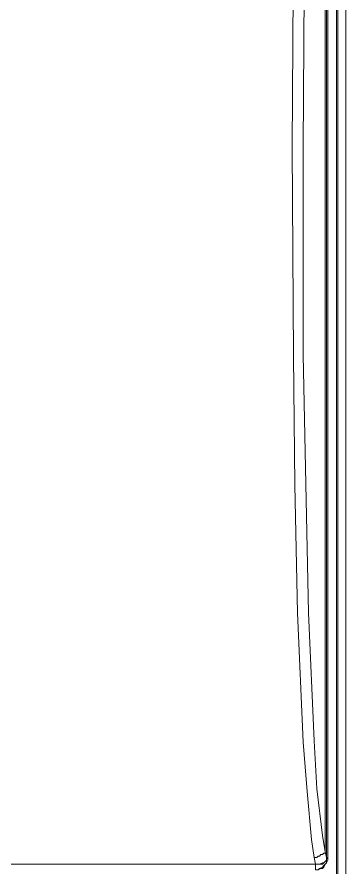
# Model space of a CAD drawing. Header units: centimetres. Extents: x 1.7 to 14.7, y -6.1 to 6.1.
# Drawn here: x 7.06 to 7.904, y 0.018 to 2.202 of the extents above; entities that cross this region are included whole.
import ezdxf

# ---------------------------------------------------------------- set-up
doc = ezdxf.new("R2010")
doc.units = ezdxf.units.CM
doc.header["$MEASUREMENT"] = 0
doc.layers.add('Camada 1', color=7, linetype='Continuous')

msp = doc.modelspace()

# ---------------------------------------------------------------- linework, layer by layer
at = {"layer": 'Camada 1', "color": 251, "lineweight": 9}
for points in [[(7.90438, 3.57187), (7.90438, 3.57187), (7.90438, -3.57815), (7.90438, -3.57815)], [(7.87967, 3.54011), (7.87967, 3.54011), (7.87967, -3.54286), (7.87967, -3.54286)], [(7.8832, -3.54639), (7.8832, -3.54639), (7.8832, 3.54364), (7.8832, 3.54364)], [(7.85072, 0.05683), (7.85072, 0.05683), (7.85072, 3.47877), (7.85072, 3.47877)], [(7.85424, 3.49288), (7.85424, 3.49288), (7.85424, 0.04272), (7.85424, 0.04272)], [(7.85777, 0.03919), (7.85777, 0.03919), (7.85777, 3.49288), (7.85777, 3.49288)], [(7.85072, 0.05683), (7.85072, 0.05683), (7.85424, 0.04272), (7.85424, 0.04272)], [(4.1148, 0.02508), (4.1148, 0.02508), (7.82602, 0.02508), (7.82602, 0.02508)], [(7.82602, 0.02508), (7.82602, 0.02508), (7.82249, 0.04272), (7.82249, 0.04272)], [(7.82602, 0.02508), (7.82602, 0.02508), (7.82602, 0.02508), (7.82602, 0.02508)], [(7.85424, 0.04272), (7.85424, 0.04272), (7.85424, 0.04272), (7.85424, 0.04272)], [(7.85424, 0.04272), (7.85424, 0.04272), (7.85777, 0.03919), (7.85777, 0.03919)]]:
    msp.add_open_spline(points, degree=3, dxfattribs=at)
for points, knots in [([(7.82249, 0.04272), (7.82249, 0.04272), (7.81544, 0.08858), (7.81544, 0.08858), (7.81544, 0.08858), (7.80486, 0.21205), (7.80486, 0.21205), (7.80486, 0.21205), (7.79427, 0.33905), (7.79427, 0.33905), (7.79427, 0.33905), (7.78016, 0.67066), (7.78016, 0.67066), (7.78016, 0.67066), (7.77311, 0.99874), (7.77311, 0.99874), (7.77311, 0.99874), (7.76958, 1.33035), (7.76958, 1.33035), (7.76958, 1.33035), (7.76605, 1.86658), (7.76605, 1.86658), (7.76605, 1.86658), (7.76958, 2.4028), (7.76958, 2.4028), (7.76958, 2.4028), (7.77663, 2.66385), (7.77663, 2.66385), (7.77663, 2.66385), (7.78369, 2.92491), (7.78369, 2.92491), (7.78369, 2.92491), (7.79427, 3.18597), (7.79427, 3.18597), (7.79427, 3.18597), (7.7978, 3.26358), (7.7978, 3.26358), (7.7978, 3.26358), (7.80486, 3.34119), (7.80486, 3.34119), (7.80486, 3.34119), (7.81191, 3.4188), (7.81191, 3.4188), (7.81191, 3.4188), (7.82249, 3.49288), (7.82249, 3.49288)], [0, 0, 0, 0, 0.0666667, 0.0666667, 0.0666667, 0.1333333, 0.1333333, 0.1333333, 0.2, 0.2, 0.2, 0.2666667, 0.2666667, 0.2666667, 0.3333333, 0.3333333, 0.3333333, 0.4, 0.4, 0.4, 0.4666667, 0.4666667, 0.4666667, 0.5333333, 0.5333333, 0.5333333, 0.6, 0.6, 0.6, 0.6666667, 0.6666667, 0.6666667, 0.7333333, 0.7333333, 0.7333333, 0.8, 0.8, 0.8, 0.8666667, 0.8666667, 0.8666667, 0.9333333, 0.9333333, 0.9333333, 1, 1, 1, 1]), ([(7.85072, 3.47877), (7.85072, 3.47877), (7.84013, 3.40821), (7.84013, 3.40821), (7.84013, 3.40821), (7.82955, 3.33413), (7.82955, 3.33413), (7.82955, 3.33413), (7.82602, 3.25652), (7.82602, 3.25652), (7.82602, 3.25652), (7.82249, 3.17891), (7.82249, 3.17891), (7.82249, 3.17891), (7.80838, 2.92138), (7.80838, 2.92138), (7.80838, 2.92138), (7.80133, 2.66385), (7.80133, 2.66385), (7.80133, 2.66385), (7.7978, 2.4028), (7.7978, 2.4028), (7.7978, 2.4028), (7.79427, 1.86658), (7.79427, 1.86658), (7.79427, 1.86658), (7.79427, 1.33388), (7.79427, 1.33388), (7.79427, 1.33388), (7.80133, 1.00227), (7.80133, 1.00227), (7.80133, 1.00227), (7.80838, 0.67066), (7.80838, 0.67066), (7.80838, 0.67066), (7.82249, 0.34258), (7.82249, 0.34258), (7.82249, 0.34258), (7.82955, 0.2191), (7.82955, 0.2191), (7.82955, 0.2191), (7.84366, 0.09916), (7.84366, 0.09916), (7.84366, 0.09916), (7.85072, 0.05683), (7.85072, 0.05683)], [0, 0, 0, 0, 0.0666667, 0.0666667, 0.0666667, 0.1333333, 0.1333333, 0.1333333, 0.2, 0.2, 0.2, 0.2666667, 0.2666667, 0.2666667, 0.3333333, 0.3333333, 0.3333333, 0.4, 0.4, 0.4, 0.4666667, 0.4666667, 0.4666667, 0.5333333, 0.5333333, 0.5333333, 0.6, 0.6, 0.6, 0.6666667, 0.6666667, 0.6666667, 0.7333333, 0.7333333, 0.7333333, 0.8, 0.8, 0.8, 0.8666667, 0.8666667, 0.8666667, 0.9333333, 0.9333333, 0.9333333, 1, 1, 1, 1]), ([(7.82249, 0.04272), (7.82249, 0.04272), (7.82955, 0.04272), (7.82955, 0.04272), (7.82955, 0.04272), (7.83308, 0.04624), (7.83308, 0.04624), (7.83308, 0.04624), (7.83661, 0.04624), (7.83661, 0.04624), (7.83661, 0.04624), (7.84013, 0.04977), (7.84013, 0.04977), (7.84013, 0.04977), (7.84366, 0.04977), (7.84366, 0.04977), (7.84366, 0.04977), (7.84719, 0.0533), (7.84719, 0.0533), (7.84719, 0.0533), (7.85072, 0.0533), (7.85072, 0.0533), (7.85072, 0.0533), (7.85072, 0.05683), (7.85072, 0.05683)], [0, 0, 0, 0, 0.125, 0.125, 0.125, 0.25, 0.25, 0.25, 0.375, 0.375, 0.375, 0.5, 0.5, 0.5, 0.625, 0.625, 0.625, 0.75, 0.75, 0.75, 0.875, 0.875, 0.875, 1, 1, 1, 1]), ([(7.82602, 0.02508), (7.82602, 0.02508), (7.83308, 0.02508), (7.83308, 0.02508), (7.83308, 0.02508), (7.83661, 0.02508), (7.83661, 0.02508), (7.83661, 0.02508), (7.84366, 0.0286), (7.84366, 0.0286), (7.84366, 0.0286), (7.84719, 0.0286), (7.84719, 0.0286), (7.84719, 0.0286), (7.85072, 0.03213), (7.85072, 0.03213), (7.85072, 0.03213), (7.85424, 0.03566), (7.85424, 0.03566), (7.85424, 0.03566), (7.85424, 0.03919), (7.85424, 0.03919), (7.85424, 0.03919), (7.85424, 0.04272), (7.85424, 0.04272)], [0, 0, 0, 0, 0.125, 0.125, 0.125, 0.25, 0.25, 0.25, 0.375, 0.375, 0.375, 0.5, 0.5, 0.5, 0.625, 0.625, 0.625, 0.75, 0.75, 0.75, 0.875, 0.875, 0.875, 1, 1, 1, 1]), ([(7.82602, 0.02508), (7.82602, 0.02508), (7.83308, 0.02508), (7.83308, 0.02508), (7.83308, 0.02508), (7.83661, 0.02508), (7.83661, 0.02508), (7.83661, 0.02508), (7.84366, 0.02508), (7.84366, 0.02508), (7.84366, 0.02508), (7.84719, 0.0286), (7.84719, 0.0286), (7.84719, 0.0286), (7.85072, 0.03213), (7.85072, 0.03213), (7.85072, 0.03213), (7.85424, 0.03566), (7.85424, 0.03566), (7.85424, 0.03566), (7.85424, 0.03919), (7.85424, 0.03919), (7.85424, 0.03919), (7.85424, 0.04272), (7.85424, 0.04272)], [0, 0, 0, 0, 0.125, 0.125, 0.125, 0.25, 0.25, 0.25, 0.375, 0.375, 0.375, 0.5, 0.5, 0.5, 0.625, 0.625, 0.625, 0.75, 0.75, 0.75, 0.875, 0.875, 0.875, 1, 1, 1, 1]), ([(7.82602, 0.01097), (7.82602, 0.01097), (7.83308, 0.01097), (7.83308, 0.01097), (7.83308, 0.01097), (7.83661, 0.01449), (7.83661, 0.01449), (7.83661, 0.01449), (7.84366, 0.01802), (7.84366, 0.01802), (7.84366, 0.01802), (7.84719, 0.02155), (7.84719, 0.02155), (7.84719, 0.02155), (7.85072, 0.02508), (7.85072, 0.02508), (7.85072, 0.02508), (7.85424, 0.0286), (7.85424, 0.0286), (7.85424, 0.0286), (7.85424, 0.03566), (7.85424, 0.03566), (7.85424, 0.03566), (7.85424, 0.04272), (7.85424, 0.04272)], [0, 0, 0, 0, 0.125, 0.125, 0.125, 0.25, 0.25, 0.25, 0.375, 0.375, 0.375, 0.5, 0.5, 0.5, 0.625, 0.625, 0.625, 0.75, 0.75, 0.75, 0.875, 0.875, 0.875, 1, 1, 1, 1]), ([(7.85777, 0.03919), (7.85777, 0.03919), (7.85777, 0.03566), (7.85777, 0.03566), (7.85777, 0.03566), (7.85424, 0.0286), (7.85424, 0.0286), (7.85424, 0.0286), (7.85072, 0.02508), (7.85072, 0.02508), (7.85072, 0.02508), (7.84719, 0.01802), (7.84719, 0.01802), (7.84719, 0.01802), (7.84366, 0.01449), (7.84366, 0.01449), (7.84366, 0.01449), (7.84013, 0.01449), (7.84013, 0.01449), (7.84013, 0.01449), (7.83308, 0.01097), (7.83308, 0.01097), (7.83308, 0.01097), (7.82602, 0.01097), (7.82602, 0.01097)], [0, 0, 0, 0, 0.125, 0.125, 0.125, 0.25, 0.25, 0.25, 0.375, 0.375, 0.375, 0.5, 0.5, 0.5, 0.625, 0.625, 0.625, 0.75, 0.75, 0.75, 0.875, 0.875, 0.875, 1, 1, 1, 1]), ([(7.82602, 0.01097), (7.82602, 0.01097), (7.82602, 0.01097), (7.82602, 0.01097), (7.82602, 0.01097), (7.82602, 0.01449), (7.82602, 0.01449), (7.82602, 0.01449), (7.82602, 0.01802), (7.82602, 0.01802), (7.82602, 0.01802), (7.82602, 0.02155), (7.82602, 0.02155), (7.82602, 0.02155), (7.82602, 0.02508), (7.82602, 0.02508)], [0, 0, 0, 0, 0.2, 0.2, 0.2, 0.4, 0.4, 0.4, 0.6, 0.6, 0.6, 0.8, 0.8, 0.8, 1, 1, 1, 1])]:
    msp.add_open_spline(points, degree=3, knots=knots, dxfattribs=at)

doc.saveas('drawing.dxf')
